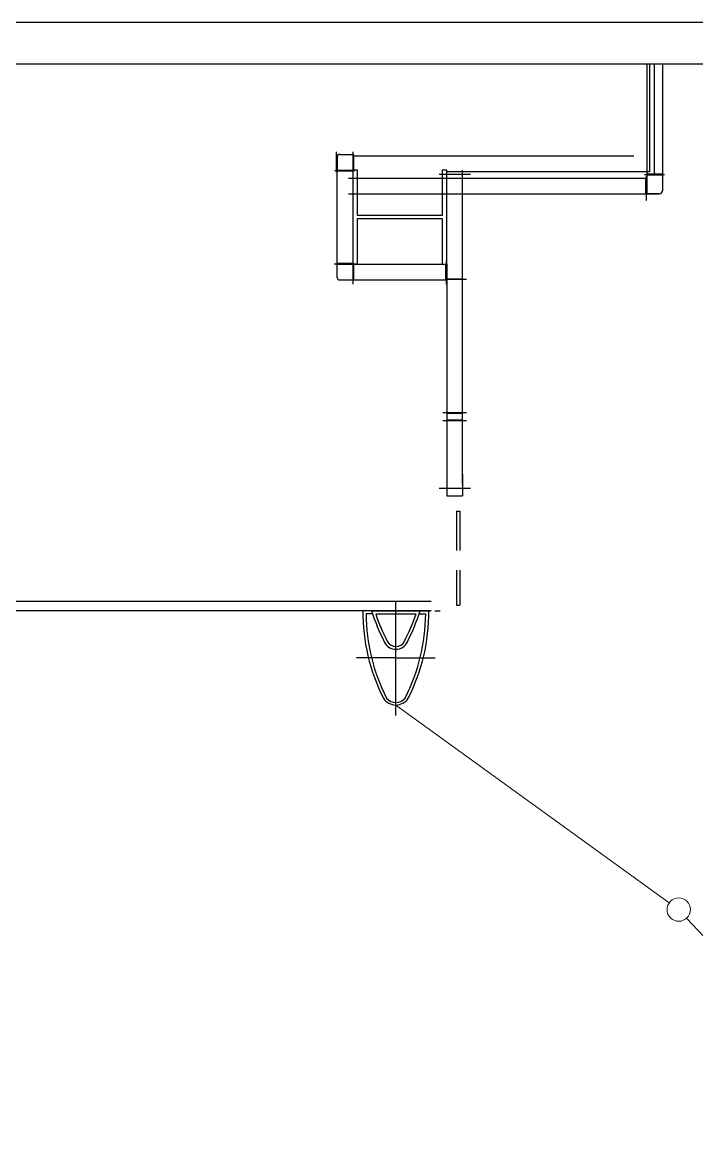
# Model space of a CAD drawing. Header units: metres. Extents: x 51 to 52746, y -259 to 37569.
# Drawn here: x 43063 to 47359, y 30508 to 37569 of the extents above; entities that cross this region are included whole.
import ezdxf

# ---------------------------------------------------------------- set-up
doc = ezdxf.new("R2010")
doc.units = ezdxf.units.M
doc.header["$LTSCALE"] = 500
for name, pattern in [('ACAD_ISO04W100', [30.5, 24, -3, 0.5, -3]), ('CONTINUA', [0]), ('DASHED2', [0.375, 0.25, -0.125]), ('HIDDEN2', [0.1875, 0.125, -0.0625])]:
    doc.linetypes.add(name, pattern=pattern)
for name, color, linetype in [('_SUP', 8, 'Continuous'), ('AMS_ASSI', 8, 'ACAD_ISO04W100'), ('AMS_par.riv', 8, 'Continuous'), ('COMMERCIALE', 8, 'Continuous'), ('murature', 8, 'Continuous'), ('MURI', 8, 'Continuous'), ('N pilastri', 8, 'Continuous'), ('PANNELLO_CIECO', 8, 'Continuous'), ('Ponzi', 8, 'Continuous'), ('QUOTA', 4, 'Continuous'), ('SCALA-SCALAMOBILE', 8, 'Continuous'), ('WWWW', 252, 'Continuous')]:
    doc.layers.add(name, color=color, linetype=linetype)

msp = doc.modelspace()

# ---------------------------------------------------------------- linework, layer by layer
at = {"linetype": 'Continuous', "lineweight": -3}
msp.add_line((31742.648, 37569.354), (52742.648, 37569.354), dxfattribs=at)
at = {"color": 8, "linetype": 'Continuous', "lineweight": 0}
for p, q in [((47183.594, 31960.464), (45442.682, 33219.959)), ((48556.231, 30507.805), (47294.724, 31862.676))]:
    msp.add_line(p, q, dxfattribs=at)
msp.add_circle((47244.037, 31917.114), 74.382, dxfattribs=at)
at = {"layer": '_SUP', "color": 8, "linetype": 'CONTINUA'}
for p, q in [((45232.682, 33819.959), (42752.682, 33819.959)), ((45667.601, 33819.959), (45652.682, 33819.959))]:
    msp.add_line(p, q, dxfattribs=at)
for centre, major_axis, start_param, end_param in [((46437.951, 33810.114), (852.282, 852.282), 2.34802653, 2.82676697), ((44447.413, 33810.114), (852.282, 852.282), 5.02721466, 5.50595511), ((45442.682, 33313.309), (-66.009, 66.009), 1.3465595, 3.36582948)]:
    msp.add_ellipse(centre, major_axis=major_axis, ratio=1, start_param=start_param, end_param=end_param, dxfattribs=at)
at = {"layer": 'AMS_ASSI'}
msp.add_line((47090.037, 36600.676), (47090.037, 37302.688), dxfattribs=at)
msp.add_line((47090.037, 36600.676), (47090.037, 37302.688), dxfattribs=at)
at = {"layer": 'AMS_par.riv'}
for p, q in [((47040.037, 37302.688), (47040.037, 37100.676)), ((47040.037, 37302.688), (47040.037, 36600.676)), ((47040.313, 37302.688), (47040.313, 36600.676)), ((47040.313, 37302.688), (47040.313, 37100.676)), ((47140.037, 37302.688), (47140.037, 37100.676)), ((47140.037, 37302.688), (47140.037, 36600.676)), ((47140.313, 37302.688), (47140.313, 36600.676)), ((47140.313, 37302.688), (47140.313, 37100.676)), ((47153.668, 36597.676), (47026.406, 36597.676)), ((47153.945, 36597.676), (47026.682, 36597.676)), ((47037.313, 36588.989), (47037.313, 36433.193)), ((47037.59, 36588.989), (47037.59, 36433.193)), ((47140.037, 36600.676), (47040.037, 36600.676)), ((47140.313, 36600.676), (47040.313, 36600.676)), ((47040.313, 36594.676), (47040.313, 36475.676)), ((47140.313, 36594.676), (47040.313, 36594.676)), ((47140.59, 36594.676), (47040.59, 36594.676)), ((47040.59, 36594.676), (47040.59, 36475.676)), ((47140.313, 36594.676), (47140.313, 36495.676)), ((47140.59, 36594.676), (47140.59, 36495.676)), ((45140.28, 36575.676), (47034.313, 36575.676)), ((45140.557, 36575.676), (47034.59, 36575.676)), ((47034.313, 36475.676), (47034.313, 36575.676)), ((47034.59, 36475.676), (47034.59, 36575.676)), ((45140.28, 36475.676), (47034.313, 36475.676)), ((45140.557, 36475.676), (47034.59, 36475.676)), ((47040.313, 36475.676), (47120.313, 36475.676)), ((47040.59, 36475.676), (47120.59, 36475.676))]:
    msp.add_line(p, q, dxfattribs=at)
at = {"layer": 'AMS_par.riv', "color": 8}
for p, q in [((45061.676, 36727.554), (45061.676, 36627.554)), ((45061.952, 36727.554), (45061.952, 36627.554)), ((45064.676, 36613.788), (45064.676, 36742.467)), ((45064.952, 36613.788), (45064.952, 36742.467)), ((45067.676, 36727.554), (45067.676, 36627.554)), ((45067.952, 36727.554), (45067.952, 36627.554)), ((45087.709, 36727.554), (45167.709, 36727.554)), ((45167.709, 36727.554), (45167.709, 36627.554)), ((45170.709, 36613.788), (45170.709, 36742.467)), ((45173.709, 36727.554), (45173.709, 36627.554)), ((45067.709, 36707.554), (45067.709, 36627.554)), ((45054.491, 36624.554), (45180.628, 36624.554)), ((45067.709, 36627.554), (45167.709, 36627.554)), ((45067.709, 36621.554), (45067.709, 36033.554)), ((45067.709, 36621.554), (45167.709, 36621.554)), ((45717.648, 36602.097), (45917.709, 36602.097)), ((45867.494, 35935.554), (45867.494, 36627.554)), ((45867.494, 34690.554), (45867.494, 36627.554)), ((45867.494, 34627.554), (45867.494, 36621.554)), ((45049.956, 36030.554), (45188.921, 36030.554)), ((45067.709, 36033.554), (45167.709, 36033.554)), ((45067.709, 36027.554), (45067.709, 35947.554)), ((45067.709, 36027.554), (45167.709, 36027.554)), ((45167.209, 36027.554), (45767.209, 36027.554)), ((45167.709, 36027.554), (45167.709, 35927.554)), ((45170.709, 35899.981), (45170.709, 36050.256)), ((45173.709, 36027.554), (45173.709, 35927.554)), ((45761.494, 35927.554), (45761.494, 36027.554)), ((45764.494, 35899.981), (45764.494, 36050.256)), ((45767.709, 36027.554), (45767.709, 35935.554)), ((45767.709, 36027.554), (45767.709, 34627.554)), ((45767.709, 36027.554), (45767.709, 34690.554)), ((45087.709, 35927.554), (45167.709, 35927.554)), ((45173.709, 35927.554), (45761.494, 35927.554)), ((45767.709, 35935.554), (45867.494, 35935.554)), ((45767.709, 35932.554), (45892.709, 35932.554)), ((45742.709, 35082.554), (45892.709, 35082.554)), ((45742.709, 35032.554), (45892.494, 35032.554)), ((45767.709, 35079.554), (45867.494, 35079.554)), ((45767.709, 35079.554), (45767.709, 35035.554)), ((45767.709, 35035.554), (45867.494, 35035.554)), ((45867.494, 35035.554), (45867.494, 35079.554)), ((45767.709, 34690.554), (45767.709, 34552.097)), ((45867.709, 34690.554), (45867.709, 34552.097)), ((45717.648, 34602.097), (45917.709, 34602.097)), ((45767.709, 34552.097), (45867.709, 34552.097))]:
    msp.add_line(p, q, dxfattribs=at)
at = {"layer": 'AMS_par.riv', "linetype": 'CONTINUA'}
for p, q in [((47120.313, 36475.676), (47040.313, 36475.676)), ((47120.59, 36475.676), (47040.59, 36475.676))]:
    msp.add_line(p, q, dxfattribs=at)
at = {"layer": 'AMS_par.riv'}
for centre in [(47120.313, 36495.676), (47120.59, 36495.676)]:
    msp.add_arc(centre, 20, 270, 0, dxfattribs=at)
at = {"layer": 'AMS_par.riv', "color": 8}
for centre, major_axis, start_param, end_param in [((45087.709, 36707.554), (-14.142, 14.142), -0.78539816, 0.78539816), ((45087.709, 35947.554), (14.142, 14.142), 2.35619449, 3.92699082)]:
    msp.add_ellipse(centre, major_axis=major_axis, ratio=1, start_param=start_param, end_param=end_param, dxfattribs=at)
at = {"layer": 'COMMERCIALE', "color": 8}
for p, q in [((45667.601, 33879.959), (33787.709, 33879.959)), ((45667.601, 33819.959), (33787.709, 33819.959))]:
    msp.add_line(p, q, dxfattribs=at)
at = {"layer": 'murature', "color": 8}
for p, q in [((45167.709, 36627.554), (45167.709, 36027.554)), ((45167.709, 36621.554), (45167.709, 36033.554)), ((45198.709, 36337.054), (45198.709, 36627.554)), ((45736.709, 36627.554), (45736.709, 36337.054)), ((45767.709, 36027.554), (45767.709, 36627.554)), ((45736.709, 36337.054), (45198.709, 36337.054)), ((45198.709, 36027.554), (45198.709, 36318.054)), ((45198.709, 36318.054), (45736.709, 36318.054)), ((45736.709, 36318.054), (45736.709, 36027.554)), ((45167.709, 36027.554), (45198.709, 36027.554)), ((45736.709, 36027.554), (45767.709, 36027.554))]:
    msp.add_line(p, q, dxfattribs=at)
at = {"layer": 'MURI', "linetype": 'Continuous'}
for p, q in [((46958.209, 36716.054), (45173.709, 36716.054)), ((47058.209, 36616.054), (45767.709, 36616.054))]:
    msp.add_line(p, q, dxfattribs=at)
at = {"layer": 'N pilastri', "color": 8, "linetype": 'CONTINUA'}
msp.add_lwpolyline([(45198.709, 36627.554), (45167.709, 36627.554), (45167.709, 36027.554), (45198.709, 36027.554), (45198.709, 36318.054), (45736.709, 36318.054), (45736.709, 36027.554), (45767.709, 36027.554), (45767.709, 36627.554), (45736.709, 36627.554), (45736.709, 36337.054), (45198.709, 36337.054)], close=True, dxfattribs=at)
at = {"layer": 'PANNELLO_CIECO', "linetype": 'Continuous'}
for p, q in [((47058.209, 37302.688), (47058.209, 36616.054)), ((47058.209, 37302.688), (47058.209, 36616.054)), ((46958.209, 36716.054), (45173.709, 36716.054)), ((47058.209, 36616.054), (45767.709, 36616.054))]:
    msp.add_line(p, q, dxfattribs=at)
at = {"layer": 'Ponzi', "color": 8, "linetype": 'DASHED2', "ltscale": 2}
for p, q in [((45829.191, 34453.714), (45849.191, 34453.714)), ((45829.191, 34453.714), (45829.191, 33854.942)), ((45849.191, 34453.714), (45849.191, 33854.942)), ((45829.191, 33854.942), (45849.191, 33854.942))]:
    msp.add_line(p, q, dxfattribs=at)
at = {"layer": 'QUOTA', "color": 30, "linetype": 'Continuous', "lineweight": -3}
msp.add_line((52475.981, 37302.688), (32409.314, 37302.688), dxfattribs=at)
at = {"layer": 'SCALA-SCALAMOBILE', "color": 8, "linetype": 'Continuous'}
for p, q in [((45442.682, 33152.88), (45442.682, 33882.83)), ((45287.709, 33819.959), (45597.655, 33819.959)), ((45314.355, 33799.959), (45571.009, 33799.959)), ((45442.682, 33519.959), (45192.682, 33519.959)), ((45442.682, 33519.959), (45692.682, 33519.959))]:
    msp.add_line(p, q, dxfattribs=at)
at = {"layer": 'SCALA-SCALAMOBILE', "color": 8, "linetype": 'HIDDEN2'}
for p, q in [((45287.709, 33819.959), (45232.682, 33819.959)), ((45294.355, 33799.959), (45252.684, 33799.959)), ((45591.009, 33799.959), (45632.679, 33799.959)), ((45597.655, 33819.959), (45725.064, 33819.959))]:
    msp.add_line(p, q, dxfattribs=at)
at = {"layer": 'WWWW', "color": 8}
for centre, major_axis, start_param, end_param in [((46437.951, 33810.114), (852.282, 852.282), 2.34802653, 2.82676697), ((46457.951, 33810.114), (852.282, 852.282), 2.36461997, 2.82676697), ((46577.633, 34237.5), (-958.708, 958.708), 1.0984482, 1.25558092), ((46597.633, 34237.5), (958.708, 958.708), 2.68478905, 2.82637725), ((44287.731, 34237.5), (-958.708, 958.708), 3.45680806, 3.59839626), ((44427.413, 33810.114), (852.282, 852.282), 5.02721466, 5.48936166), ((44307.731, 34237.5), (958.708, 958.708), 5.02760439, 5.18473711), ((44447.413, 33810.114), (852.282, 852.282), 5.02721466, 5.50595511), ((45442.682, 33655.896), (57.025, 57.025), 2.77299904, 5.0809826), ((45442.682, 33655.896), (44.464, 44.464), 2.9021208, 4.95186084), ((45442.682, 33313.309), (-66.009, 66.009), 1.3465595, 3.36582948), ((45442.682, 33313.309), (-54.557, 54.557), 1.4849489, 3.22744008)]:
    msp.add_ellipse(centre, major_axis=major_axis, ratio=1, start_param=start_param, end_param=end_param, dxfattribs=at)

doc.saveas('drawing.dxf')
